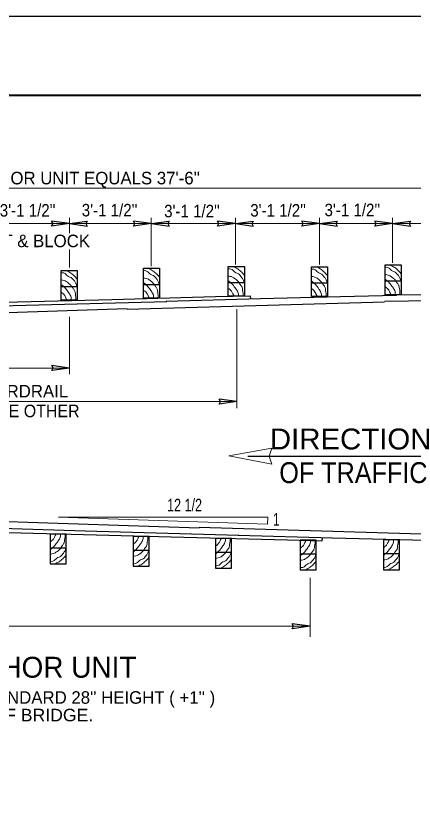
# Model space of a CAD drawing. Extents: x -68 to 845, y -11 to 259.
# Drawn here: x 583.9 to 621.5, y 142.5 to 218.7 of the extents above; entities that cross this region are included whole.
import ezdxf

# ---------------------------------------------------------------- set-up
doc = ezdxf.new("R2010")
doc.units = 0
doc.header["$LTSCALE"] = 0.48
doc.layers.add('1', color=7, linetype='Continuous', lineweight=13)

msp = doc.modelspace()

# ---------------------------------------------------------------- linework, layer by layer
at = {"layer": '1', "lineweight": 40}
msp.add_line((507.0949, 211.1647), (832.0702, 211.1647), dxfattribs=at)
at = {"layer": '1'}
for p, q in [((541.6977, 202.3412), (628.448, 202.3412)), ((588.9186, 198.0848), (588.9186, 199.5242)), ((596.6586, 194.9683), (596.6586, 199.5242)), ((604.6218, 195.1193), (604.6218, 199.5242)), ((612.5849, 195.1193), (612.5849, 199.5242)), ((619.5063, 195.2703), (619.5063, 199.5242)), ((588.9186, 194.8173), (588.9186, 196.5276)), ((604.7706, 181.5068), (604.7706, 190.8801)), ((588.9186, 184.7031), (588.9186, 190.1359)), ((558.331, 185.2984), (588.9186, 185.2984)), ((541.5859, 182.1187), (604.7706, 182.1187)), ((611.6919, 159.8252), (611.6919, 165.4044)), ((548.6419, 160.8133), (611.6919, 160.8133))]:
    msp.add_line(p, q, dxfattribs=at)
at = {"layer": '1', "lineweight": 25}
for p, q in [((588.9153, 198.9914), (587.2293, 199.2231)), ((588.9153, 198.9914), (587.2293, 198.7597)), ((588.9205, 198.9929), (590.6064, 199.2246)), ((588.9205, 198.9929), (590.6064, 198.7612)), ((596.6582, 198.9922), (594.9723, 199.2239)), ((596.6582, 198.9922), (594.9723, 198.7606)), ((596.6589, 198.9922), (598.3449, 199.2239)), ((596.6589, 198.9922), (598.3449, 198.7606)), ((604.6209, 198.9922), (602.935, 199.2239)), ((604.6209, 198.9922), (602.935, 198.7606)), ((604.6223, 198.9922), (606.3082, 199.2239)), ((604.6223, 198.9922), (606.3082, 198.7606)), ((612.5848, 198.9922), (610.8988, 199.2238)), ((612.5848, 198.9922), (610.8988, 198.7605)), ((612.585, 198.9922), (614.2709, 199.2238)), ((612.585, 198.9922), (614.2709, 198.7605)), ((619.5062, 198.9922), (617.8202, 199.2238)), ((619.5062, 198.9922), (617.8202, 198.7605)), ((619.5064, 198.9922), (621.1924, 199.2238)), ((619.5064, 198.9922), (621.1924, 198.7605)), ((588.127, 191.8094), (588.127, 194.5537)), ((595.9188, 192.0055), (595.9188, 194.7498)), ((603.9556, 192.177), (603.9556, 194.9212)), ((611.8209, 192.1525), (611.8209, 194.8968)), ((618.8042, 192.324), (618.8042, 195.0683)), ((588.127, 193.0346), (589.6462, 193.0346)), ((595.9188, 193.2306), (597.4379, 193.2306)), ((603.9556, 193.4022), (605.4748, 193.4022)), ((611.8209, 193.3776), (613.3401, 193.3776)), ((618.8042, 193.5492), (620.3233, 193.5492)), ((619.9067, 192.226), (628.9139, 192.3431)), ((594.3752, 190.8784), (618.7307, 191.5889)), ((618.7307, 191.638), (628.9139, 191.7867)), ((558.1115, 189.7267), (594.3752, 190.9273)), ((588.9185, 185.2984), (587.2326, 185.5301)), ((588.9185, 185.2984), (587.2326, 185.0667)), ((604.7705, 182.1187), (603.0845, 182.3503)), ((604.7705, 182.1187), (603.0845, 181.887)), ((605.8048, 176.9467), (625.8328, 176.9467)), ((564.9231, 171.3499), (601.1868, 170.1493)), ((601.1868, 170.1983), (625.5423, 169.4878)), ((587.0979, 169.4878), (587.0979, 166.7434)), ((594.9388, 169.2672), (594.9388, 166.5229)), ((602.7305, 169.0712), (602.7305, 166.3268)), ((610.7673, 168.8997), (610.7673, 166.1554)), ((618.6327, 168.9242), (618.6327, 166.1798)), ((587.0979, 168.2626), (588.6171, 168.2626)), ((594.9388, 168.042), (596.4578, 168.042)), ((602.7305, 167.8461), (604.2497, 167.8461)), ((610.7673, 167.6745), (612.2864, 167.6745)), ((618.6327, 167.6991), (620.1517, 167.6991)), ((611.6918, 160.8133), (610.0059, 161.0451)), ((611.6918, 160.8133), (610.0059, 160.5817))]:
    msp.add_line(p, q, dxfattribs=at)
for points in [[(492.096, -1.3193), (492.096, 218.664), (837.0702, 218.664)], [(587.2293, 198.7597), (587.3597, 198.9938), (587.2293, 199.2231)], [(590.6064, 199.2246), (590.476, 198.9906), (590.6064, 198.7612)], [(594.9723, 198.7606), (595.1028, 198.9947), (594.9723, 199.2239)], [(598.3449, 199.2239), (598.2145, 198.9898), (598.3449, 198.7606)], [(602.935, 198.7606), (603.0654, 198.9947), (602.935, 199.2239)], [(606.3082, 199.2239), (606.1777, 198.9898), (606.3082, 198.7606)], [(610.8988, 198.7605), (611.0293, 198.9946), (610.8988, 199.2238)], [(614.2709, 199.2238), (614.1405, 198.9898), (614.2709, 198.7605)], [(617.8202, 198.7605), (617.9507, 198.9946), (617.8202, 199.2238)], [(621.1924, 199.2238), (621.062, 198.9898), (621.1924, 198.7605)], [(588.127, 194.5537), (589.6462, 194.5537), (589.6462, 191.8094)], [(595.9188, 194.7498), (597.4379, 194.7498), (597.4379, 192.0055)], [(603.9556, 194.9212), (605.4748, 194.9212), (605.4748, 192.177)], [(611.8209, 194.8968), (613.3401, 194.8968), (613.3401, 192.1525)], [(618.8042, 195.0683), (620.3233, 195.0683), (620.3233, 192.324)], [(558.1604, 190.7068), (576.3412, 191.3684), (592.9295, 191.8094), (602.755, 192.079)], [(598.075, 191.638), (606.9939, 191.883), (614.5652, 192.079), (619.8822, 192.2016)], [(602.755, 192.079), (606.0138, 192.1525), (606.0628, 191.883)], [(558.0869, 190.3883), (569.6766, 190.7803), (583.5941, 191.2214), (598.1486, 191.6135)], [(587.2326, 185.0667), (587.363, 185.3008), (587.2326, 185.5301)], [(603.0845, 181.887), (603.2149, 182.1211), (603.0845, 182.3503)], [(564.8987, 170.6883), (576.4883, 170.2963), (590.4058, 169.8552), (604.9602, 169.4632)], [(564.9722, 170.3698), (583.153, 169.7082), (599.7412, 169.2672), (609.5667, 168.9977)], [(587.0979, 166.7434), (588.6171, 166.7434), (588.6171, 169.4878)], [(594.9388, 166.5229), (596.4578, 166.5229), (596.4578, 169.2672)], [(604.8868, 169.4387), (613.8057, 169.1937), (621.3769, 168.9977), (626.6939, 168.8751)], [(609.5667, 168.9977), (612.8256, 168.9242), (612.8745, 169.1937)], [(602.7305, 166.3268), (604.2497, 166.3268), (604.2497, 169.0712)], [(610.7673, 166.1554), (612.2864, 166.1554), (612.2864, 168.8997)], [(618.6327, 166.1798), (620.1517, 166.1798), (620.1517, 168.9242)], [(610.0059, 160.5817), (610.1363, 160.8158), (610.0059, 161.0451)]]:
    msp.add_lwpolyline(points, dxfattribs=at)
at = {"layer": '1'}
msp.add_lwpolyline([(558.2564, 198.9922), (565.8477, 198.9922), (574.1085, 198.9922), (581.1787, 198.9922), (588.9186, 198.9922), (596.6586, 198.9922), (628.9139, 198.9922)], dxfattribs=at)
at = {"layer": '1', "lineweight": 25}
for points in [[(588.127, 194.5537), (589.6462, 194.5537), (589.6462, 191.7359), (588.127, 191.7359)], [(595.9188, 194.7498), (597.4379, 194.7498), (597.4379, 191.932), (595.9188, 191.932)], [(603.9556, 194.9212), (605.4748, 194.9212), (605.4748, 192.1035), (603.9556, 192.1035)], [(611.8209, 194.8968), (613.3401, 194.8968), (613.3401, 192.079), (611.8209, 192.079)], [(618.8042, 195.0683), (620.3233, 195.0683), (620.3233, 192.2505), (618.8042, 192.2505)], [(587.0979, 166.7434), (588.6171, 166.7434), (588.6171, 169.5613), (587.0979, 169.5613)], [(594.9388, 166.5229), (596.4578, 166.5229), (596.4578, 169.3407), (594.9388, 169.3407)], [(602.7305, 166.3268), (604.2497, 166.3268), (604.2497, 169.1447), (602.7305, 169.1447)], [(610.7673, 166.1554), (612.2864, 166.1554), (612.2864, 168.9732), (610.7673, 168.9732)], [(618.6327, 166.1798), (620.1517, 166.1798), (620.1517, 168.9977), (618.6327, 168.9977)]]:
    msp.add_lwpolyline(points, close=True, dxfattribs=at)
at = {"layer": '1'}
for points in [[(603.9891, 176.9613), (608.0742, 177.7094), (607.8211, 176.9443), (608.0784, 176.1853)], [(607.6563, 170.488), (587.8631, 171.1448), (607.7001, 171.1448)]]:
    msp.add_lwpolyline(points, close=True, dxfattribs=at)
for points in [[(589.6217, 192.9856), (589.5237, 193.3041), (589.3767, 193.5492), (589.2541, 193.6962), (589.0827, 193.8677), (588.8376, 193.9657), (588.6416, 194.1127), (588.4946, 194.2597), (588.225, 194.3332), (588.1515, 194.3332)], [(589.6217, 193.7452), (589.4747, 193.9168), (589.3032, 194.0882), (589.1316, 194.2352), (588.9601, 194.3577), (588.7396, 194.4802), (588.5926, 194.5537)], [(597.4135, 193.1817), (597.3155, 193.5002), (597.1685, 193.7452), (597.0459, 193.8922), (596.8744, 194.0637), (596.6293, 194.1617), (596.4334, 194.3088), (596.2863, 194.4557), (596.0168, 194.5292), (595.9433, 194.5292)], [(597.4135, 193.9412), (597.2664, 194.1127), (597.0949, 194.2842), (596.9234, 194.4313), (596.7519, 194.5537), (596.5313, 194.6762), (596.3843, 194.7498)], [(605.4502, 193.3532), (605.3523, 193.6717), (605.2052, 193.9168), (605.0828, 194.0637), (604.9112, 194.2352), (604.6662, 194.3332), (604.4702, 194.4802), (604.3232, 194.6273), (604.0536, 194.7007), (603.9801, 194.7007)], [(605.4502, 194.1127), (605.3032, 194.2842), (605.1318, 194.4557), (604.9602, 194.6027), (604.7887, 194.7253), (604.5682, 194.8477), (604.4212, 194.9212)], [(613.3156, 193.3287), (613.2176, 193.6472), (613.0706, 193.8922), (612.948, 194.0392), (612.7765, 194.2107), (612.5315, 194.3088), (612.3355, 194.4557), (612.1885, 194.6027), (611.9189, 194.6762), (611.8454, 194.6762)], [(613.3156, 194.0882), (613.1686, 194.2597), (612.9971, 194.4313), (612.8256, 194.5783), (612.654, 194.7007), (612.4335, 194.8233), (612.2864, 194.8968)], [(620.2987, 193.5002), (620.2008, 193.8187), (620.0537, 194.0637), (619.9312, 194.2107), (619.7597, 194.3822), (619.5147, 194.4802), (619.3187, 194.6273), (619.1717, 194.7742), (618.9021, 194.8477), (618.8286, 194.8477)], [(620.2987, 194.2597), (620.1517, 194.4313), (619.9802, 194.6027), (619.8088, 194.7498), (619.6372, 194.8723), (619.4167, 194.9947), (619.2697, 195.0683)], [(589.5237, 191.7605), (589.5237, 192.0055), (589.4747, 192.2995), (589.4256, 192.5936), (589.2786, 192.8141), (589.0581, 193.1326), (588.7886, 193.3776), (588.519, 193.5492), (588.274, 193.6227), (588.1515, 193.6472)], [(589.5237, 191.8094), (589.5237, 192.0055), (589.4747, 192.2995), (589.4256, 192.5936), (589.2786, 192.8141), (589.0581, 193.1326), (588.7886, 193.3776), (588.519, 193.5492), (588.274, 193.6227), (588.1515, 193.6472)], [(597.3155, 191.9565), (597.3155, 192.2016), (597.2664, 192.4956), (597.2174, 192.7896), (597.0704, 193.0101), (596.8498, 193.3287), (596.5804, 193.5737), (596.3108, 193.7452), (596.0658, 193.8187), (595.9433, 193.8432)], [(597.3155, 192.0055), (597.3155, 192.2016), (597.2664, 192.4956), (597.2174, 192.7896), (597.0704, 193.0101), (596.8498, 193.3287), (596.5804, 193.5737), (596.3108, 193.7452), (596.0658, 193.8187), (595.9433, 193.8432)], [(604.9112, 192.1281), (604.9112, 192.2995), (604.7642, 192.6671), (604.6662, 192.8141), (604.5192, 193.0101), (604.3722, 193.2061), (604.2006, 193.3776), (603.9556, 193.5737)], [(604.9112, 192.177), (604.9112, 192.2995), (604.7642, 192.6671), (604.6662, 192.8141), (604.5192, 193.0101), (604.3722, 193.2061), (604.2006, 193.3776), (603.9556, 193.5737)], [(605.3523, 192.1281), (605.3523, 192.3731), (605.3032, 192.6671), (605.2543, 192.9611), (605.1073, 193.1817), (604.8868, 193.5002), (604.6172, 193.7452), (604.3477, 193.9168), (604.1027, 193.9903), (603.9801, 194.0147)], [(605.3523, 192.177), (605.3523, 192.3731), (605.3032, 192.6671), (605.2543, 192.9611), (605.1073, 193.1817), (604.8868, 193.5002), (604.6172, 193.7452), (604.3477, 193.9168), (604.1027, 193.9903), (603.9801, 194.0147)], [(613.2176, 192.1035), (613.2176, 192.3486), (613.1686, 192.6426), (613.1196, 192.9366), (612.9726, 193.1571), (612.7521, 193.4757), (612.4825, 193.7207), (612.2129, 193.8922), (611.9679, 193.9657), (611.8454, 193.9903)], [(613.2176, 192.1525), (613.2176, 192.3486), (613.1686, 192.6426), (613.1196, 192.9366), (612.9726, 193.1571), (612.7521, 193.4757), (612.4825, 193.7207), (612.2129, 193.8922), (611.9679, 193.9657), (611.8454, 193.9903)], [(619.7597, 192.2751), (619.7597, 192.4466), (619.6128, 192.8141), (619.5147, 192.9611), (619.3678, 193.1571), (619.2207, 193.3532), (619.0492, 193.5246), (618.8042, 193.7207)], [(619.7597, 192.324), (619.7597, 192.4466), (619.6128, 192.8141), (619.5147, 192.9611), (619.3678, 193.1571), (619.2207, 193.3532), (619.0492, 193.5246), (618.8042, 193.7207)], [(620.2008, 192.2751), (620.2008, 192.5201), (620.1517, 192.8141), (620.1028, 193.1082), (619.9558, 193.3287), (619.7352, 193.6472), (619.4657, 193.8922), (619.1962, 194.0637), (618.9512, 194.1372), (618.8286, 194.1617)], [(620.2008, 192.324), (620.2008, 192.5201), (620.1517, 192.8141), (620.1028, 193.1082), (619.9558, 193.3287), (619.7352, 193.6472), (619.4657, 193.8922), (619.1962, 194.0637), (618.9512, 194.1372), (618.8286, 194.1617)], [(589.0827, 191.7605), (589.0827, 191.932), (588.9356, 192.2995), (588.8376, 192.4466), (588.6906, 192.6426), (588.5436, 192.8386), (588.372, 193.0101), (588.127, 193.2061)], [(589.0827, 191.8094), (589.0827, 191.932), (588.9356, 192.2995), (588.8376, 192.4466), (588.6906, 192.6426), (588.5436, 192.8386), (588.372, 193.0101), (588.127, 193.2061)], [(596.8744, 191.9565), (596.8744, 192.1281), (596.7274, 192.4956), (596.6293, 192.6426), (596.4823, 192.8386), (596.3353, 193.0346), (596.1638, 193.2061), (595.9188, 193.4022)], [(596.8744, 192.0055), (596.8744, 192.1281), (596.7274, 192.4956), (596.6293, 192.6426), (596.4823, 192.8386), (596.3353, 193.0346), (596.1638, 193.2061), (595.9188, 193.4022)], [(604.4947, 192.1281), (604.3967, 192.324), (604.2497, 192.5936), (604.0782, 192.7651), (603.9801, 192.8386)], [(604.4702, 192.177), (604.3967, 192.324), (604.2497, 192.5936), (604.0782, 192.7651), (603.9801, 192.8386)], [(612.7765, 192.1035), (612.7765, 192.2751), (612.6295, 192.6426), (612.5315, 192.7896), (612.3845, 192.9856), (612.2375, 193.1817), (612.0659, 193.3532), (611.8209, 193.5492)], [(612.7765, 192.1525), (612.7765, 192.2751), (612.6295, 192.6426), (612.5315, 192.7896), (612.3845, 192.9856), (612.2375, 193.1817), (612.0659, 193.3532), (611.8209, 193.5492)], [(612.36, 192.1035), (612.262, 192.2995), (612.115, 192.5691), (611.9435, 192.7406), (611.8454, 192.8141)], [(619.3432, 192.2751), (619.2452, 192.471), (619.0982, 192.7406), (618.9267, 192.9121), (618.8286, 192.9856)], [(619.3187, 192.324), (619.2452, 192.471), (619.0982, 192.7406), (618.9267, 192.9121), (618.8286, 192.9856)], [(588.6661, 191.7605), (588.5681, 191.9565), (588.4211, 192.226), (588.2496, 192.3975), (588.1515, 192.471)], [(588.6416, 191.8094), (588.5681, 191.9565), (588.4211, 192.226), (588.2496, 192.3975), (588.1515, 192.471)], [(596.4578, 191.9565), (596.3598, 192.1525), (596.2128, 192.4221), (596.0413, 192.5936), (595.9433, 192.6671)], [(596.4334, 192.0055), (596.3598, 192.1525), (596.2128, 192.4221), (596.0413, 192.5936), (595.9433, 192.6671)], [(588.0535, 169.5367), (588.0535, 169.3652), (587.9065, 168.9977), (587.8085, 168.8507), (587.6615, 168.6546), (587.5145, 168.4586), (587.3429, 168.2871), (587.0979, 168.0911)], [(588.0535, 169.4878), (588.0535, 169.3652), (587.9065, 168.9977), (587.8085, 168.8507), (587.6615, 168.6546), (587.5145, 168.4586), (587.3429, 168.2871), (587.0979, 168.0911)], [(587.6369, 169.5367), (587.5389, 169.3407), (587.3919, 169.0712), (587.2204, 168.8997), (587.1224, 168.8262)], [(588.4946, 169.5367), (588.4946, 169.2917), (588.4455, 168.9977), (588.3966, 168.7036), (588.2496, 168.4831), (588.029, 168.1646), (587.7595, 167.9196), (587.4899, 167.748), (587.2449, 167.6745), (587.1224, 167.65)], [(587.6125, 169.4878), (587.5389, 169.3407), (587.3919, 169.0712), (587.2204, 168.8997), (587.1224, 168.8262)], [(588.4946, 169.4878), (588.4946, 169.2917), (588.4455, 168.9977), (588.3966, 168.7036), (588.2496, 168.4831), (588.029, 168.1646), (587.7595, 167.9196), (587.4899, 167.748), (587.2449, 167.6745), (587.1224, 167.65)], [(595.8943, 169.3162), (595.8943, 169.1447), (595.7473, 168.7771), (595.6492, 168.6301), (595.5023, 168.4341), (595.3552, 168.2381), (595.1838, 168.0666), (594.9388, 167.8706)], [(595.8943, 169.2672), (595.8943, 169.1447), (595.7473, 168.7771), (595.6492, 168.6301), (595.5023, 168.4341), (595.3552, 168.2381), (595.1838, 168.0666), (594.9388, 167.8706)], [(595.4778, 169.3162), (595.3797, 169.1202), (595.2328, 168.8507), (595.0612, 168.6792), (594.9633, 168.6057)], [(596.3353, 169.3162), (596.3353, 169.0712), (596.2863, 168.7771), (596.2373, 168.4831), (596.0903, 168.2626), (595.8697, 167.9441), (595.6003, 167.6991), (595.3307, 167.5275), (595.0857, 167.454), (594.9633, 167.4295)], [(595.4533, 169.2672), (595.3797, 169.1202), (595.2328, 168.8507), (595.0612, 168.6792), (594.9633, 168.6057)], [(596.3353, 169.2672), (596.3353, 169.0712), (596.2863, 168.7771), (596.2373, 168.4831), (596.0903, 168.2626), (595.8697, 167.9441), (595.6003, 167.6991), (595.3307, 167.5275), (595.0857, 167.454), (594.9633, 167.4295)], [(603.6861, 169.1202), (603.6861, 168.9486), (603.5391, 168.5811), (603.4411, 168.4341), (603.2941, 168.2381), (603.147, 168.042), (602.9755, 167.8706), (602.7305, 167.6745)], [(603.6861, 169.0712), (603.6861, 168.9486), (603.5391, 168.5811), (603.4411, 168.4341), (603.2941, 168.2381), (603.147, 168.042), (602.9755, 167.8706), (602.7305, 167.6745)], [(603.2696, 169.1202), (603.1716, 168.9242), (603.0246, 168.6546), (602.853, 168.4831), (602.755, 168.4096)], [(604.1271, 169.1202), (604.1271, 168.8751), (604.0782, 168.5811), (604.0292, 168.2871), (603.8821, 168.0666), (603.6616, 167.748), (603.3921, 167.503), (603.1226, 167.3315), (602.8776, 167.258), (602.755, 167.2334)], [(603.2451, 169.0712), (603.1716, 168.9242), (603.0246, 168.6546), (602.853, 168.4831), (602.755, 168.4096)], [(604.1271, 169.0712), (604.1271, 168.8751), (604.0782, 168.5811), (604.0292, 168.2871), (603.8821, 168.0666), (603.6616, 167.748), (603.3921, 167.503), (603.1226, 167.3315), (602.8776, 167.258), (602.755, 167.2334)], [(611.7229, 168.9486), (611.7229, 168.7771), (611.5759, 168.4096), (611.4778, 168.2626), (611.3308, 168.0666), (611.1838, 167.8706), (611.0123, 167.6991), (610.7673, 167.503)], [(611.7229, 168.8997), (611.7229, 168.7771), (611.5759, 168.4096), (611.4778, 168.2626), (611.3308, 168.0666), (611.1838, 167.8706), (611.0123, 167.6991), (610.7673, 167.503)], [(611.3063, 168.9486), (611.2084, 168.7527), (611.0613, 168.4831), (610.8898, 168.3116), (610.7918, 168.2381)], [(612.164, 168.9486), (612.164, 168.7036), (612.115, 168.4096), (612.0659, 168.1156), (611.9189, 167.895), (611.6984, 167.5765), (611.4289, 167.3315), (611.1593, 167.1599), (610.9143, 167.0864), (610.7918, 167.0619)], [(611.2819, 168.8997), (611.2084, 168.7527), (611.0613, 168.4831), (610.8898, 168.3116), (610.7918, 168.2381)], [(612.164, 168.8997), (612.164, 168.7036), (612.115, 168.4096), (612.0659, 168.1156), (611.9189, 167.895), (611.6984, 167.5765), (611.4289, 167.3315), (611.1593, 167.1599), (610.9143, 167.0864), (610.7918, 167.0619)], [(619.5883, 168.9732), (619.5883, 168.8016), (619.4412, 168.4341), (619.3432, 168.2871), (619.1962, 168.0911), (619.0492, 167.895), (618.8777, 167.7235), (618.6327, 167.5275)], [(619.5883, 168.9242), (619.5883, 168.8016), (619.4412, 168.4341), (619.3432, 168.2871), (619.1962, 168.0911), (619.0492, 167.895), (618.8777, 167.7235), (618.6327, 167.5275)], [(619.1717, 168.9732), (619.0737, 168.7771), (618.9267, 168.5076), (618.7551, 168.3361), (618.6571, 168.2626)], [(620.0293, 168.9732), (620.0293, 168.7281), (619.9802, 168.4341), (619.9312, 168.1401), (619.7842, 167.9196), (619.5637, 167.601), (619.2943, 167.356), (619.0247, 167.1845), (618.7797, 167.111), (618.6571, 167.0864)], [(619.1472, 168.9242), (619.0737, 168.7771), (618.9267, 168.5076), (618.7551, 168.3361), (618.6571, 168.2626)], [(620.0293, 168.9242), (620.0293, 168.7281), (619.9802, 168.4341), (619.9312, 168.1401), (619.7842, 167.9196), (619.5637, 167.601), (619.2943, 167.356), (619.0247, 167.1845), (618.7797, 167.111), (618.6571, 167.0864)], [(588.5926, 168.3116), (588.4946, 167.9931), (588.3476, 167.748), (588.225, 167.601), (588.0535, 167.4295), (587.8085, 167.3315), (587.6125, 167.1845), (587.4654, 167.0375), (587.1959, 166.964), (587.1224, 166.964)], [(596.4334, 168.0911), (596.3353, 167.7726), (596.1883, 167.5275), (596.0658, 167.3805), (595.8943, 167.209), (595.6492, 167.111), (595.4533, 166.964), (595.3062, 166.8169), (595.0367, 166.7434), (594.9633, 166.7434)], [(604.2252, 167.895), (604.1271, 167.5765), (603.9801, 167.3315), (603.8577, 167.1845), (603.6861, 167.0129), (603.4411, 166.9149), (603.2451, 166.7679), (603.0981, 166.6209), (602.8285, 166.5474), (602.755, 166.5474)], [(612.262, 167.7235), (612.164, 167.405), (612.017, 167.1599), (611.8944, 167.0129), (611.7229, 166.8414), (611.4778, 166.7434), (611.2819, 166.5964), (611.1349, 166.4494), (610.8653, 166.3759), (610.7918, 166.3759)], [(620.1273, 167.748), (620.0293, 167.4295), (619.8822, 167.1845), (619.7597, 167.0375), (619.5883, 166.8659), (619.3432, 166.7679), (619.1472, 166.6209), (619.0002, 166.4739), (618.7307, 166.4004), (618.6571, 166.4004)], [(588.5926, 167.552), (588.4455, 167.3805), (588.274, 167.209), (588.1026, 167.0619), (587.931, 166.9394), (587.7104, 166.8169), (587.5634, 166.7434)], [(596.4334, 167.3315), (596.2863, 167.1599), (596.1148, 166.9884), (595.9433, 166.8414), (595.7718, 166.7189), (595.5512, 166.5964), (595.4042, 166.5229)], [(604.2252, 167.1355), (604.0782, 166.964), (603.9066, 166.7924), (603.7351, 166.6454), (603.5636, 166.5229), (603.3431, 166.4004), (603.1961, 166.3268)], [(612.262, 166.964), (612.115, 166.7924), (611.9435, 166.6209), (611.7719, 166.4739), (611.6004, 166.3513), (611.3799, 166.2289), (611.2328, 166.1554)], [(620.1273, 166.9884), (619.9802, 166.8169), (619.8088, 166.6454), (619.6372, 166.4983), (619.4657, 166.3759), (619.2452, 166.2533), (619.0982, 166.1798)]]:
    msp.add_spline(points, degree=3, dxfattribs=at)
at = {"layer": '1', "lineweight": 25}
msp.add_spline([(612.3355, 192.1525), (612.262, 192.2995), (612.115, 192.5691), (611.9435, 192.7406), (611.8454, 192.8141)], degree=3, dxfattribs=at)

# ---------------------------------------------------------------- texts
at = {"layer": '1'}
for s, height, p in [("TOTAL LENGTH OF ANCHOR UNIT EQUALS 37'-6''", 1.188, (563.732, 202.7104)), ('GUARDRAIL POST & BLOCK', 1.188, (569.4951, 196.7541)), ('TWO SECTIONS OF W-BEAM GUARDRAIL', 1.188, (557.1946, 182.5064)), ('TYPE E ANCHOR UNIT', 1.98, (566.7212, 155.9406)), ("RAIL HEIGHT TRANSITIONS TO STANDARD 28'' HEIGHT ( +1'' )", 1.188, (555.7338, 153.4711))]:
    msp.add_text(s, height=height, dxfattribs=at).set_placement(p)
for s, height, width, p in [("3'-1 1/2''", 1.188, 0.9, (582.3194, 199.6521)), ("3'-1 1/2''", 1.188, 0.9, (590.0783, 199.6717)), ("3'-1 1/2''", 1.188, 0.9, (597.8805, 199.5839)), ("3'-1 1/2''", 1.188, 0.9, (606.0315, 199.6567)), ("3'-1 1/2''", 1.188, 0.9, (613.0639, 199.6915)), ('ONE RAIL SET ( NESTED ) INSIDE THE OTHER', 1.188, 0.95, (556.4964, 180.6343)), (' DIRECTION ', 1.98, 1.05, (607.1191, 177.5812)), ('OF TRAFFIC', 1.98, 0.9, (608.7794, 174.3902)), ('12 1/2', 1.188, 0.75, (598.1538, 171.7141)), ('1', 1.188, 0.7, (608.1817, 170.3567)), ("IN 12'-8'' FROM END OF BRIDGE.", 1.188, 1.05, (565.2774, 151.8053))]:
    msp.add_text(s, height=height, dxfattribs=dict(at, width=width)).set_placement(p)

doc.saveas('drawing.dxf')
